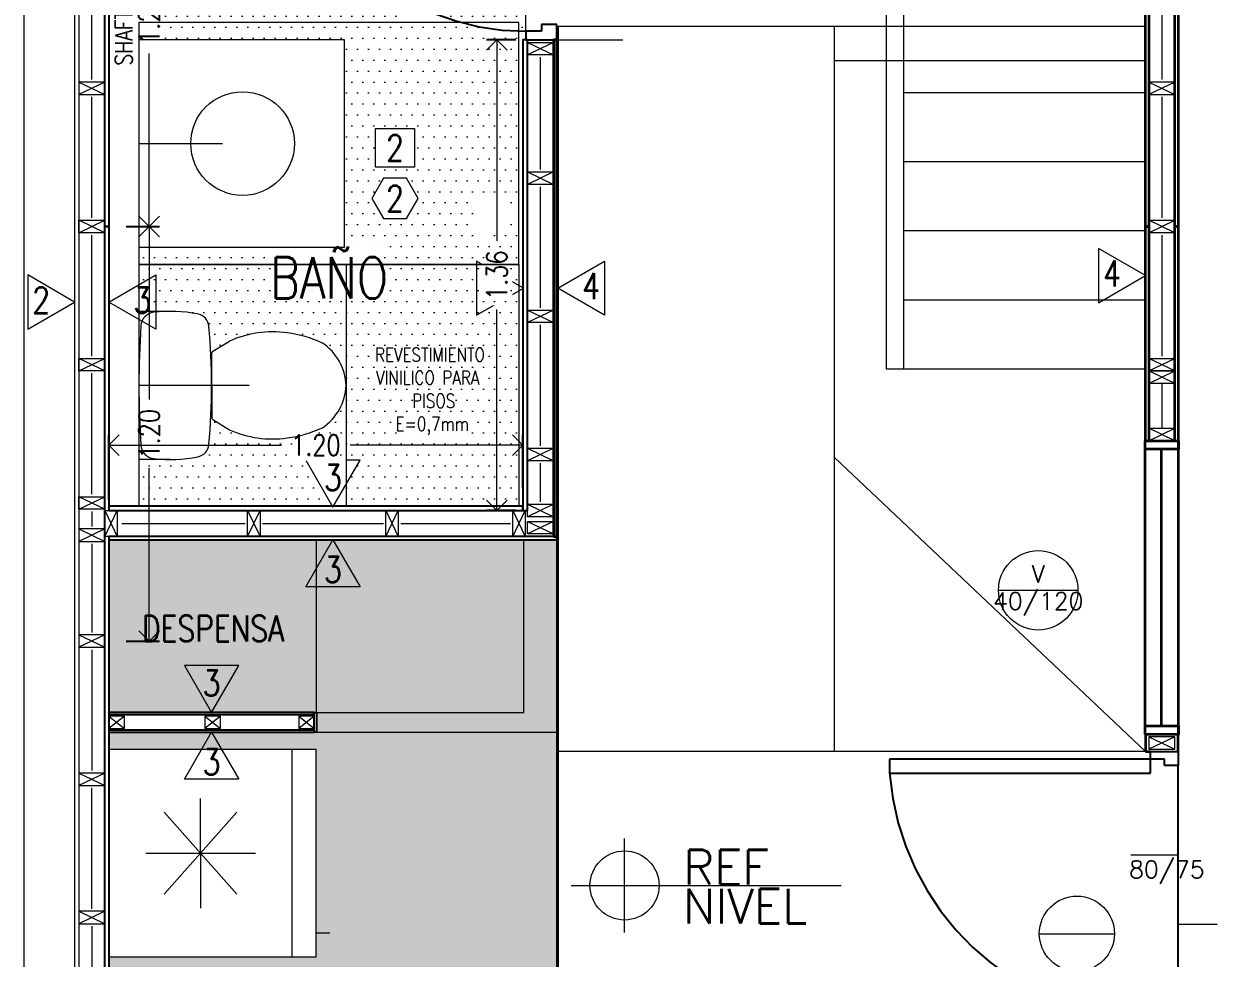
# Model space of a CAD drawing. Header units: inches. Extents: x 11 to 31.6, y 7.4 to 16.5.
# Drawn here: x 11.265 to 14.718, y 11.473 to 14.177 of the extents above; entities that cross this region are included whole.
import ezdxf
from ezdxf.enums import TextEntityAlignment as Align

# ---------------------------------------------------------------- set-up
doc = ezdxf.new("R2010")
doc.units = ezdxf.units.IN
doc.header["$MEASUREMENT"] = 0
doc.linetypes.add('CENTER', pattern=[2, 1.25, -0.25, 0.25, -0.25])
doc.layers.get('DEFPOINTS').update_dxf_attribs({"color": 210})
doc.layers.add('_AUX', color=210, linetype='Continuous', lineweight=18, plot=False)
for name, color, linetype, lineweight in [('A-ANNO-DIMS', 3, 'Continuous', 18), ('A-ANNO-SYMB', 3, 'Continuous', 18), ('A-ANNO-TEXT', 3, 'Continuous', 18), ('A-DETL-MBND', 3, 'Continuous', 18), ('A-DETL-MCUT', 4, 'Continuous', 25), ('A-DOOR-FULL', 4, 'Continuous', 25), ('A-DOOR-SYMB', 3, 'Continuous', 18), ('A-ELEV-IDEN', 3, 'Continuous', 18), ('A-ELEV-MBE1', 7, 'Continuous', 35), ('A-ELEV-MBE2', 4, 'Continuous', 25), ('A-FLOR-PATT', 8, 'Continuous', 18), ('A-FURN', 8, 'Continuous', 18), ('A-SECT-MCUT', 7, 'Continuous', 35), ('A-WALL-PATT', 8, 'Continuous', 18), ('A-WALL-STUD', 3, 'Continuous', 18)]:
    doc.layers.add(name, color=color, linetype=linetype, lineweight=lineweight)
doc.styles.add('E-ROMANS', font='romans.shx', dxfattribs={"width": 0.8})
doc.dimstyles.new('E-0050_ARW_12', dxfattribs={"dimscale": 0.001, "dimtxt": 60, "dimasz": 60, "dimexe": 30, "dimexo": 20, "dimgap": 30, "dimtad": 0, "dimzin": 0, "dimdsep": 46, "dimtxsty": 'E-ROMANS', "dimblk": 'OPEN90', "dimcen": 30, "dimclrd": 256, "dimclre": 256, "dimclrt": 256, "dimadec": 0, "dimazin": 0, "dimtfac": 1, "dimtmove": 1, "dimatfit": 3, "dimldrblk": 'OPEN90', "dimfxl": 1, "dimtfill": 1, "dimtolj": 1, "dimtzin": 0, "dimlwd": -1, "dimarcsym": 0})

# ---------------------------------------------------------------- blocks, each defined once
blk = doc.blocks.new('_Open90')
at = {"color": 0, "linetype": 'ByBlock', "lineweight": -2}
for p, q in [((0, 0), (-1, 0)), ((-0.5, 0.5), (0, 0)), ((0, 0), (-0.5, -0.5))]:
    blk.add_line(p, q, dxfattribs=at)
blk = doc.blocks.new('*D9')
at = {"layer": 'A-ANNO-DIMS', "lineweight": -2, "transparency": 16777216}
for p, q in [((11.5606, 13.5903), (11.6575, 13.5903)), ((11.5606, 12.3903), (11.6575, 12.3903))]:
    blk.add_line(p, q, dxfattribs=at)
at = {"layer": 'A-ANNO-DIMS', "transparency": 16777216}
for p, q in [((11.6275, 13.5303), (11.6275, 13.09)), ((11.6275, 12.4503), (11.6275, 12.8906))]:
    blk.add_line(p, q, dxfattribs=at)
at = {"layer": 'DEFPOINTS', "color": 0, "transparency": 16777216}
for p in [(11.5406, 13.5903), (11.6275, 13.5903), (11.5406, 12.3903)]:
    blk.add_point(p, dxfattribs=at)
at = {"layer": 'A-ANNO-DIMS', "transparency": 16777216, "xscale": 0.06, "yscale": 0.06, "zscale": 0.06}
for p, rotation in [((11.6275, 13.5903), 90), ((11.6275, 12.3903), 270)]:
    blk.add_blockref('_Open90', p, dxfattribs=dict(at, rotation=rotation))
at = {"layer": 'A-ANNO-DIMS', "transparency": 16777216, "insert": (11.6275, 12.9903), "char_height": 0.06, "attachment_point": 5, "rotation": 90, "style": 'E-ROMANS', "bg_fill": 3, "box_fill_scale": 1.25, "bg_fill_color": 256, "bg_fill_true_color": 13158600, "bg_fill_transparency": 0}
blk.add_mtext('\\A1;1.20', dxfattribs=at)
blk = doc.blocks.new('*D10')
at = {"layer": 'A-ANNO-DIMS', "lineweight": -2, "transparency": 16777216}
for p, q in [((11.5606, 14.7903), (11.6575, 14.7903)), ((11.5606, 13.5903), (11.6575, 13.5903))]:
    blk.add_line(p, q, dxfattribs=at)
at = {"layer": 'A-ANNO-DIMS', "transparency": 16777216}
for p, q in [((11.6275, 14.7303), (11.6275, 14.29)), ((11.6275, 13.6503), (11.6275, 14.0906))]:
    blk.add_line(p, q, dxfattribs=at)
at = {"layer": 'DEFPOINTS', "color": 0, "transparency": 16777216}
for p in [(11.5406, 14.7903), (11.6275, 14.7903), (11.5406, 13.5903)]:
    blk.add_point(p, dxfattribs=at)
at = {"layer": 'A-ANNO-DIMS', "transparency": 16777216, "xscale": 0.06, "yscale": 0.06, "zscale": 0.06}
for p, rotation in [((11.6275, 14.7903), 90), ((11.6275, 13.5903), 270)]:
    blk.add_blockref('_Open90', p, dxfattribs=dict(at, rotation=rotation))
at = {"layer": 'A-ANNO-DIMS', "transparency": 16777216, "insert": (11.6275, 14.1903), "char_height": 0.06, "attachment_point": 5, "rotation": 90, "style": 'E-ROMANS', "bg_fill": 3, "box_fill_scale": 1.25, "bg_fill_color": 256, "bg_fill_true_color": 13158600, "bg_fill_transparency": 0}
blk.add_mtext('\\A1;1.20', dxfattribs=at)
blk = doc.blocks.new('*D12')
at = {"layer": 'A-ANNO-DIMS', "lineweight": -2, "transparency": 16777216}
for p, q in [((12.6884, 14.1303), (12.6037, 14.1303)), ((12.6884, 12.7683), (12.6037, 12.7683))]:
    blk.add_line(p, q, dxfattribs=at)
at = {"layer": 'A-ANNO-DIMS', "transparency": 16777216}
for p, q in [((12.6337, 14.0703), (12.6337, 13.549)), ((12.6337, 12.8283), (12.6337, 13.3496))]:
    blk.add_line(p, q, dxfattribs=at)
at = {"layer": 'DEFPOINTS', "color": 0, "transparency": 16777216}
for p in [(12.7084, 14.1303), (12.6337, 12.7683), (12.7084, 12.7683)]:
    blk.add_point(p, dxfattribs=at)
at = {"layer": 'A-ANNO-DIMS', "transparency": 16777216, "xscale": 0.06, "yscale": 0.06, "zscale": 0.06}
for p, rotation in [((12.6337, 14.1303), 90), ((12.6337, 12.7683), 270)]:
    blk.add_blockref('_Open90', p, dxfattribs=dict(at, rotation=rotation))
at = {"layer": 'A-ANNO-DIMS', "transparency": 16777216, "insert": (12.6337, 13.4493), "char_height": 0.06, "attachment_point": 5, "rotation": 90, "style": 'E-ROMANS', "bg_fill": 3, "box_fill_scale": 1.25, "bg_fill_color": 256, "bg_fill_true_color": 13158600, "bg_fill_transparency": 0}
blk.add_mtext('\\A1;1.36', dxfattribs=at)
blk = doc.blocks.new('*D13')
at = {"layer": 'A-ANNO-DIMS', "lineweight": -2, "transparency": 16777216}
for p, q in [((11.5106, 12.8003), (11.5106, 12.9875)), ((12.7084, 12.8339), (12.7084, 12.9875))]:
    blk.add_line(p, q, dxfattribs=at)
at = {"layer": 'A-ANNO-DIMS', "transparency": 16777216}
for p, q in [((11.5706, 12.9575), (12.0098, 12.9575)), ((12.6484, 12.9575), (12.2092, 12.9575))]:
    blk.add_line(p, q, dxfattribs=at)
at = {"layer": 'DEFPOINTS', "color": 0, "transparency": 16777216}
for p in [(12.7084, 12.9575), (12.7084, 12.8139), (11.5106, 12.7803)]:
    blk.add_point(p, dxfattribs=at)
at = {"layer": 'A-ANNO-DIMS', "transparency": 16777216, "xscale": 0.06, "yscale": 0.06, "zscale": 0.06, "rotation": 180}
blk.add_blockref('_Open90', (11.5106, 12.9575), dxfattribs=at)
at = {"layer": 'A-ANNO-DIMS', "transparency": 16777216, "xscale": 0.06, "yscale": 0.06, "zscale": 0.06}
blk.add_blockref('_Open90', (12.7084, 12.9575), dxfattribs=at)
at = {"layer": 'A-ANNO-DIMS', "transparency": 16777216, "insert": (12.1095, 12.9575), "char_height": 0.06, "attachment_point": 5, "style": 'E-ROMANS', "bg_fill": 3, "box_fill_scale": 1.25, "bg_fill_color": 256, "bg_fill_true_color": 13158600, "bg_fill_transparency": 0}
blk.add_mtext('\\A1;1.20', dxfattribs=at)
blk = doc.blocks.new('UGUI')
for p, q in [((-243.4605, 127.8342), (-243.4605, 129.1342)), ((-242.7605, 129.1342), (-243.4605, 129.1342)), ((-242.7605, 127.8342), (-242.7605, 129.1342)), ((-242.7605, 127.8342), (-243.4605, 127.8342))]:
    blk.add_line(p, q)

msp = doc.modelspace()

# ---------------------------------------------------------------- hatches: boundary and pattern name
at = {"layer": 'A-FLOR-PATT'}
h = msp.add_hatch(dxfattribs=at)
h.set_pattern_fill('DOTS', color=256, scale=0.02, style=0)
h.set_pattern_definition([(0, (-446.0369, -14.47124), (0.015875, 0.03175), [0, -0.03175])])
h.paths.add_polyline_path([(12.8076, 12.6833), (11.5106, 12.6833), (11.5106, 12.1833), (12.1112, 12.1833), (12.1112, 12.1263), (11.5106, 12.1263), (11.5106, 9.6753), (12.0106, 9.6753), (12.0106, 8.8753), (12.8076, 8.8753)])
h.paths.add_polyline_path([(11.5606, 10.4253), (12.1606, 10.4253), (12.1606, 11.0253), (11.5606, 11.0253)], flags=16)
h.paths.add_polyline_path([(12.0101, 11.4263), (11.5106, 11.4263), (11.5106, 11.0753), (12.0101, 11.0753)], flags=16)
h.paths.add_polyline_path([(12.1106, 12.0763), (11.5106, 12.0763), (11.5106, 11.4763), (12.1106, 11.4763)], flags=16)
h.paths.add_polyline_path([(12.0106, 10.3753), (11.5106, 10.3753), (11.5106, 9.6753), (12.0106, 9.6753)], flags=16)

# ---------------------------------------------------------------- linework, layer by layer
at = {"layer": '_AUX'}
msp.add_line((12.8076, 14.1303), (12.9981, 14.1303), dxfattribs=at)
for points in [[(12.8076, 12.6833), (11.5106, 12.6833), (11.5106, 12.1833), (12.1112, 12.1833), (12.1112, 12.1263), (11.5106, 12.1263), (11.5106, 9.6753), (12.0106, 9.6753), (12.0106, 8.8753), (12.8076, 8.8753)], [(12.1106, 12.0763), (11.5106, 12.0763), (11.5106, 11.4763), (12.1106, 11.4763)]]:
    msp.add_lwpolyline(points, close=True, dxfattribs=at)
at = {"layer": 'A-ANNO-SYMB'}
for p, q in [((12.8106, 14.1703), (14.5106, 14.1703)), ((12.8106, 14.1703), (12.8106, 12.0703)), ((13.6106, 14.0703), (13.6106, 14.1703)), ((13.6106, 14.1703), (14.5106, 14.1703)), ((13.6106, 14.0703), (13.6106, 14.1703)), ((12.1112, 12.1833), (12.1112, 12.6833)), ((13.6106, 12.0703), (12.8106, 12.0703)), ((13.6106, 12.0703), (12.9106, 12.0703)), ((13.0031, 11.547), (13.0031, 11.8187)), ((12.8486, 11.6829), (13.6298, 11.6829))]:
    msp.add_line(p, q, dxfattribs=at)
for points in [[(12.1112, 12.1833), (12.7112, 12.1833), (12.7112, 12.6833), (12.1052, 12.6833)], [(14.7182, 11.5703), (14.6056, 11.5703), (14.6056, 11.7703), (14.4682, 11.7703)]]:
    msp.add_lwpolyline(points, dxfattribs=at)
msp.add_circle((13.0031, 11.6829), 0.1, dxfattribs=at)
at = {"layer": 'A-ANNO-TEXT'}
for points in [[(12.2825, 13.8743), (12.395, 13.8743), (12.395, 13.7618), (12.2825, 13.7618)], [(12.3724, 13.6131), (12.4061, 13.6714), (12.3724, 13.7297), (12.3051, 13.7297), (12.2714, 13.6714), (12.3051, 13.6131)], [(14.5106, 13.4482), (14.3748, 13.5266), (14.3748, 13.3698)], [(12.7106, 13.4118), (12.5748, 13.4902), (12.5748, 13.3334)], [(12.8096, 13.4118), (12.9455, 13.4902), (12.9455, 13.3334)], [(11.4116, 13.3716), (11.2758, 13.45), (11.2758, 13.2932)], [(11.5106, 13.3716), (11.6465, 13.45), (11.6465, 13.2932)], [(12.1591, 12.7783), (12.2376, 12.9142), (12.0807, 12.9142)], [(12.1591, 12.6833), (12.2376, 12.5474), (12.0807, 12.5474)], [(11.8079, 12.1833), (11.8863, 12.3192), (11.7295, 12.3192)], [(11.8079, 12.1263), (11.8863, 11.9904), (11.7295, 11.9904)]]:
    msp.add_lwpolyline(points, close=True, dxfattribs=at)
at = {"layer": 'A-DETL-MBND'}
for points in [[(11.4126, 12.3903), (11.4126, 15.9903), (11.4236, 15.9903), (11.4236, 12.3903)], [(11.4236, 12.4153), (11.4236, 8.4903), (11.4126, 8.4903), (11.4126, 12.3903)]]:
    msp.add_lwpolyline(points, dxfattribs=at)
at = {"layer": 'A-DETL-MCUT'}
for p, q in [((11.4986, 12.3903), (11.4986, 13.5903)), ((11.4986, 13.5903), (11.5106, 13.5903)), ((11.5106, 13.5903), (11.5106, 12.7683)), ((11.5106, 12.6933), (11.5106, 11.5403))]:
    msp.add_line(p, q, dxfattribs=at)
for points in [[(11.4986, 13.5903), (11.4986, 14.7903), (11.5106, 14.7903), (11.5106, 13.5903)], [(12.7226, 14.1303), (12.7084, 14.1303), (12.7084, 12.7683), (12.7226, 12.7683)], [(12.7084, 12.7683), (12.7084, 12.7803), (11.5106, 12.7803), (11.5106, 12.7683)], [(12.8076, 12.6833), (12.8076, 12.6933), (11.5106, 12.6933), (11.5106, 12.6833)], [(12.1052, 12.1263), (12.1052, 12.1833), (12.1112, 12.1833), (12.1112, 12.1263)]]:
    msp.add_lwpolyline(points, close=True, dxfattribs=at)
for points in [[(11.5106, 11.5403), (11.5106, 11.1903), (11.4986, 11.1903), (11.4986, 12.4153)], [(11.5106, 12.1773), (12.1052, 12.1773), (12.1052, 12.1833), (11.5106, 12.1833)], [(11.5106, 12.1263), (12.1052, 12.1263), (12.1052, 12.1323), (11.5106, 12.1323)]]:
    msp.add_lwpolyline(points, dxfattribs=at)
at = {"layer": 'A-DOOR-FULL', "linetype": 'CENTER'}
for points in [[(14.5256, 12.0481), (14.5256, 12.0703), (14.6056, 12.0703), (14.6056, 12.0303), (14.5656, 12.0303), (14.5656, 12.0481), (14.5256, 12.0481)], [(13.7701, 12.0081), (14.5256, 12.0081), (14.5256, 12.0481), (13.7701, 12.0481), (13.7701, 12.0081)]]:
    msp.add_lwpolyline(points, dxfattribs=at)
for centre, radius, start, end in [((12.7187, 14.858), 0.7027, 183.8907, 269.9136), ((14.5431, 12.0676), 0.7753, 184.4047, 268.7104)]:
    msp.add_arc(centre, radius, start, end, dxfattribs=at)
at = {"layer": 'A-DOOR-SYMB'}
for points in [[(14.0855, 12.5372), (14.3155, 12.5372)], [(14.2037, 11.5433), (14.4212, 11.5433)]]:
    msp.add_lwpolyline(points, dxfattribs=at)
for centre, radius in [((14.2005, 12.5372), 0.115), ((14.3124, 11.5433), 0.1088)]:
    msp.add_circle(centre, radius, dxfattribs=at)
at = {"layer": 'A-ELEV-IDEN'}
for p, q in [((13.7606, 14.3612), (13.7606, 13.1783)), ((13.8106, 14.3605), (13.8106, 13.1783)), ((13.8106, 13.3783), (14.5106, 13.3783)), ((13.7606, 13.1783), (14.5106, 13.1783))]:
    msp.add_line(p, q, dxfattribs=at)
for points in [[(11.4126, 16.0013), (11.2646, 16.0013), (11.2646, 8.4793), (11.4126, 8.4793)], [(13.8106, 13.9783), (14.5106, 13.9783)], [(13.8106, 13.7783), (14.5106, 13.7783)], [(13.8106, 13.5783), (14.5106, 13.5783)], [(12.8076, 12.6833), (12.8076, 8.8753)]]:
    msp.add_lwpolyline(points, dxfattribs=at)
at = {"layer": 'A-ELEV-MBE1'}
for p, q in [((14.5101, 12.1203), (14.5101, 12.9703)), ((14.6061, 12.1203), (14.6061, 12.9703)), ((11.4131, 11.5403), (11.4131, 11.5403))]:
    msp.add_line(p, q, dxfattribs=at)
at = {"layer": 'A-ELEV-MBE1', "linetype": 'Continuous'}
msp.add_line((14.5576, 12.1453), (14.5576, 12.9448), dxfattribs=at)
at = {"layer": 'A-ELEV-MBE1'}
for points in [[(14.5101, 12.9453), (14.5101, 12.9703), (14.6061, 12.9703), (14.6061, 12.9453)], [(14.5101, 12.1203), (14.5101, 12.1453), (14.6061, 12.1453), (14.6061, 12.1203)]]:
    msp.add_lwpolyline(points, close=True, dxfattribs=at)
at = {"layer": 'A-ELEV-MBE2'}
msp.add_line((14.6056, 11.3103), (14.6056, 12.0303), dxfattribs=at)
at = {"layer": 'A-FLOR-PATT'}
msp.add_line((12.7176, 14.1553), (12.7176, 14.8553), dxfattribs=at)
at = {"layer": 'A-FURN'}
for p, q in [((13.6106, 14.0703), (14.5106, 14.0703)), ((13.6106, 12.0703), (13.6106, 14.0703)), ((14.5106, 14.0703), (14.5106, 12.0703)), ((11.8112, 13.2292), (11.8595, 13.2584)), ((11.8085, 13.1303), (11.8085, 13.2248)), ((11.8085, 13.1303), (11.8085, 13.0358)), ((14.5106, 12.0703), (13.6106, 12.9213)), ((11.5556, 12.1728), (11.5106, 12.1368)), ((11.5106, 12.1728), (11.5556, 12.1368)), ((11.8334, 12.1728), (11.7884, 12.1368)), ((11.7884, 12.1728), (11.8334, 12.1368)), ((12.1052, 12.1728), (12.0602, 12.1368)), ((12.0602, 12.1728), (12.1052, 12.1368)), ((11.5106, 12.0763), (11.5106, 11.4763)), ((12.1106, 12.0763), (11.5106, 12.0763)), ((12.0412, 11.4763), (12.0412, 12.0763)), ((12.1106, 11.4763), (12.1106, 12.0763)), ((14.5106, 12.0703), (13.6106, 12.0703)), ((11.7759, 11.7763), (11.7759, 11.935)), ((11.8811, 11.6574), (11.6708, 11.8952)), ((11.8811, 11.8952), (11.6708, 11.6574)), ((11.6172, 11.7763), (11.9346, 11.7763)), ((11.7759, 11.7763), (11.7759, 11.6175)), ((12.1106, 11.5457), (12.1506, 11.5457)), ((11.5106, 11.4763), (12.1106, 11.4763))]:
    msp.add_line(p, q, dxfattribs=at)
for points in [[(11.5556, 12.1728), (11.5106, 12.1728), (11.5106, 12.1368), (11.5556, 12.1368)], [(11.8334, 12.1728), (11.7884, 12.1728), (11.7884, 12.1368), (11.8334, 12.1368)], [(12.1052, 12.1728), (12.0602, 12.1728), (12.0602, 12.1368), (12.1052, 12.1368)]]:
    msp.add_lwpolyline(points, close=True, dxfattribs=at)
msp.add_circle((11.8976, 13.8303), 0.15, dxfattribs=at)
for centre, radius, start, end in [((11.7604, 13.2977), 0.04, 4.9403, 79.2548), ((11.9836, 12.9853), 0.3, 81.7931, 114.4382), ((11.9801, 12.9272), 0.3581, 65.4756, 82.5568), ((11.8135, 13.2248), 0.005, 118.0226, 180), ((12.0412, 13.123), 0.1566, 2.6552, 56.0211), ((11.8135, 13.0358), 0.005, 180, 241.9774)]:
    msp.add_arc(centre, radius, start, end, dxfattribs=at)
at = {"layer": 'A-SECT-MCUT'}
for p, q in [((14.5107, 12.1203), (14.5107, 12.0703)), ((14.6056, 12.0703), (14.6056, 12.1203)), ((14.5107, 12.0703), (14.5256, 12.0703))]:
    msp.add_line(p, q, dxfattribs=at)
for points in [[(14.5206, 14.7903), (14.5206, 13.5903), (14.5106, 13.5903), (14.5106, 14.7903)], [(14.6056, 14.7903), (14.6056, 13.5903), (14.5956, 13.5903), (14.5956, 14.7903)], [(12.7976, 12.6933), (12.8076, 12.6933), (12.8076, 14.1303), (12.7976, 14.1303)]]:
    msp.add_lwpolyline(points, close=True, dxfattribs=at)
for points in [[(14.5106, 12.9703), (14.5106, 13.5903), (14.5206, 13.5903), (14.5206, 12.9703)], [(14.5956, 12.9703), (14.5956, 13.5903), (14.6056, 13.5903), (14.6056, 12.9703)]]:
    msp.add_lwpolyline(points, dxfattribs=at)
at = {"layer": 'A-WALL-PATT', "ltscale": 0.1}
for p, q in [((11.4611, 14.0153), (11.4611, 14.3653)), ((14.5581, 14.3653), (14.5581, 14.0153)), ((12.7601, 13.7553), (12.7601, 14.0803)), ((11.4611, 13.6153), (11.4611, 13.9653)), ((14.5581, 13.9653), (14.5581, 13.6153)), ((12.7601, 13.3553), (12.7601, 13.7053)), ((11.4611, 13.2153), (11.4611, 13.5653)), ((14.5581, 13.5653), (14.5581, 13.2153)), ((12.7601, 12.9553), (12.7601, 13.3053)), ((11.4611, 12.8152), (11.4611, 13.1653)), ((14.5581, 13.1363), (14.5581, 13.0063)), ((12.7601, 12.7933), (12.7601, 12.9053)), ((11.4611, 12.7652), (11.4611, 12.7218)), ((11.5486, 12.7308), (11.9053, 12.7308)), ((11.9553, 12.7308), (12.3053, 12.7308)), ((12.3553, 12.7308), (12.6726, 12.7308)), ((11.4611, 12.6718), (11.4611, 12.4153)), ((11.4611, 12.3653), (11.4611, 12.0153)), ((11.4611, 11.6153), (11.4611, 11.9653)), ((11.4611, 11.5653), (11.4611, 11.2153))]:
    msp.add_line(p, q, dxfattribs=at)
at = {"layer": 'A-WALL-STUD'}
for p, q in [((11.4986, 14.0083), (11.4236, 13.9723)), ((11.4236, 14.0083), (11.4986, 13.9723)), ((14.5956, 14.0083), (14.5206, 13.9723)), ((14.5206, 14.0083), (14.5956, 13.9723)), ((11.4986, 13.5723), (11.4236, 13.6083)), ((11.4236, 13.5723), (11.4986, 13.6083)), ((14.5956, 13.5723), (14.5206, 13.6083)), ((14.5206, 13.5723), (14.5956, 13.6083)), ((11.4986, 13.1723), (11.4236, 13.2083)), ((11.4236, 13.1723), (11.4986, 13.2083)), ((14.5956, 13.1723), (14.5206, 13.2083)), ((14.5206, 13.1723), (14.5956, 13.2083)), ((14.5956, 13.1363), (14.5206, 13.1723)), ((14.5206, 13.1363), (14.5956, 13.1723)), ((14.5956, 12.9703), (14.5206, 13.0063)), ((14.5206, 12.9703), (14.5956, 13.0063)), ((11.4986, 12.7148), (11.4236, 12.6788)), ((11.4236, 12.7148), (11.4986, 12.6788)), ((12.7226, 12.7363), (12.7976, 12.7003)), ((12.7976, 12.7363), (12.7226, 12.7003)), ((11.4986, 12.4083), (11.4236, 12.3723)), ((11.4236, 12.4083), (11.4986, 12.3723)), ((14.5956, 12.1133), (14.5206, 12.0773)), ((14.5206, 12.1133), (14.5956, 12.0773)), ((11.4986, 12.0083), (11.4236, 11.9723)), ((11.4236, 12.0083), (11.4986, 11.9723)), ((11.4986, 11.6083), (11.4236, 11.5723)), ((11.4236, 11.6083), (11.4986, 11.5723))]:
    msp.add_line(p, q, dxfattribs=at)
for points in [[(11.4986, 14.0083), (11.4236, 14.0083), (11.4236, 13.9723), (11.4986, 13.9723)], [(14.5956, 14.0083), (14.5206, 14.0083), (14.5206, 13.9723), (14.5956, 13.9723)], [(11.4986, 13.5723), (11.4236, 13.5723), (11.4236, 13.6083), (11.4986, 13.6083)], [(14.5956, 13.5723), (14.5206, 13.5723), (14.5206, 13.6083), (14.5956, 13.6083)], [(11.4986, 13.1723), (11.4236, 13.1723), (11.4236, 13.2083), (11.4986, 13.2083)], [(14.5956, 13.1723), (14.5206, 13.1723), (14.5206, 13.2083), (14.5956, 13.2083)], [(14.5956, 13.1363), (14.5206, 13.1363), (14.5206, 13.1723), (14.5956, 13.1723)], [(14.5956, 12.9703), (14.5206, 12.9703), (14.5206, 13.0063), (14.5956, 13.0063)], [(11.4986, 12.7148), (11.4236, 12.7148), (11.4236, 12.6788), (11.4986, 12.6788)], [(12.7226, 12.7363), (12.7976, 12.7363), (12.7976, 12.7003), (12.7226, 12.7003)], [(11.4986, 12.4083), (11.4236, 12.4083), (11.4236, 12.3723), (11.4986, 12.3723)], [(14.5956, 12.1133), (14.5206, 12.1133), (14.5206, 12.0773), (14.5956, 12.0773)], [(11.4986, 12.0083), (11.4236, 12.0083), (11.4236, 11.9723), (11.4986, 11.9723)], [(11.4986, 11.6083), (11.4236, 11.6083), (11.4236, 11.5723), (11.4986, 11.5723)]]:
    msp.add_lwpolyline(points, close=True, dxfattribs=at)

# ---------------------------------------------------------------- block references
at = {"layer": 'A-ANNO-SYMB', "xscale": -1, "rotation": 270}
msp.add_blockref('UGUI', (-116.3236, 254.8867), dxfattribs=at)

# ---------------------------------------------------------------- texts
at = {"layer": 'A-ANNO-TEXT', "char_height": 0.075, "attachment_point": 5, "style": 'E-ROMANS'}
for s, insert, rotation in [('\\pi-0.45,l0.45,t0.45;2', (12.3387, 13.818), 0.0005), ('\\pi-0.45,l0.45,t0.45;2', (12.3387, 13.6714), 0.0005), ('\\pi-0.45,l0.45,t0.45;4', (14.4137, 13.4539), 0.0005), ('\\pi-0.45,l0.45,t0.45;3', (12.6137, 13.4174), 0.0005), ('\\pi-0.45,l0.45,t0.45;4', (12.9065, 13.4174), 359.9995), ('\\pi-0.45,l0.45,t0.45;2', (11.3147, 13.3772), 0.0005), ('\\pi-0.45,l0.45,t0.45;3', (11.6075, 13.3772), 359.9995), ('\\pi-0.45,l0.45,t0.45;3', (12.1591, 12.864), 0.0005), ('\\pi-0.45,l0.45,t0.45;3', (12.1591, 12.5975), 359.9995), ('\\pi-0.45,l0.45,t0.45;DESPENSA', (11.8119, 12.4268), 359.9995), ('\\pi-0.45,l0.45,t0.45;3', (11.8079, 12.269), 0.0005), ('\\pi-0.45,l0.45,t0.45;3', (11.8079, 12.0405), 359.9995)]:
    msp.add_mtext(s, dxfattribs=dict(at, insert=insert, rotation=rotation))
at = {"layer": 'A-ANNO-TEXT', "style": 'E-ROMANS'}
for s, insert, char_height, attachment_point in [('\\pi-0.36,l0.36,t0.36;BAÑO', (12.1478, 13.4414), 0.12, 5), ('\\pi-0.17143;REVESTIMIENTO\\P\\pi-0.16838;VINILICO PARA \\P\\pi-0.064;PISOS\\P\\pi-0.112;E=0,7mm', (12.4523, 12.987), 0.04, 7)]:
    msp.add_mtext(s, dxfattribs=dict(at, insert=insert, char_height=char_height, attachment_point=attachment_point))
msp.add_attdef('V', text='V', height=0.05, dxfattribs=at).set_placement((14.2005, 12.5446), align=Align.BOTTOM_CENTER)
for tag, text, p in [('40/120', 'xx/xxx', (14.2005, 12.5312)), ('80/75', 'x/x', (14.5727, 11.7544))]:
    msp.add_attdef(tag, text=text, height=0.05, dxfattribs=at).set_placement(p, align=Align.TOP_CENTER)
msp.add_attdef('REF', text='', height=0.1, dxfattribs=at).set_placement((13.1728, 11.6558), align=Align.BOTTOM_LEFT)
msp.add_attdef('NIVEL', text='%%P0,00', height=0.1, dxfattribs=at).set_placement((13.172, 11.6729), align=Align.TOP_LEFT)

# ---------------------------------------------------------------- next in the draw order: dimensions: what is measured, and where the dimension line sits
at = {"layer": 'A-ANNO-DIMS'}
for base, p1, p2, picture, middle in [((12.6337, 12.7683), (12.7084, 14.1303), (12.7084, 12.7683), '*D12', (12.6337, 13.4493)), ((11.6275, 13.5903), (11.5406, 12.3903), (11.5406, 13.5903), '*D9', (11.6275, 12.9903))]:
    dim = msp.add_linear_dim(base=base, p1=p1, p2=p2, angle=90, dimstyle='E-0050_ARW_12', dxfattribs=at)
    dim.commit()
    dim.dimension.update_dxf_attribs({"geometry": picture, "text_midpoint": middle})

# ---------------------------------------------------------------- next in the draw order: linework, layer by layer
at = {"layer": 'A-ANNO-SYMB'}
for p, q in [((12.6976, 13.4803), (11.5976, 13.4803)), ((11.6879, 13.3445), (11.5976, 13.3445))]:
    msp.add_line(p, q, dxfattribs=at)
at = {"layer": 'A-DOOR-FULL', "linetype": 'CENTER'}
msp.add_lwpolyline([(12.7176, 14.1553), (12.7176, 14.1303), (12.8076, 14.1303), (12.8076, 14.1753), (12.7626, 14.1753), (12.7626, 14.1553), (12.7176, 14.1553)], dxfattribs=at)
at = {"layer": 'A-FURN'}
msp.add_line((11.9166, 13.1303), (11.5976, 13.1303), dxfattribs=at)
for centre, radius, start, end in [((11.6452, 13.3002), 0.042, 96.3359, 176.2554), ((11.6879, 12.9156), 0.429, 79.2548, 96.3359)]:
    msp.add_arc(centre, radius, start, end, dxfattribs=at)
at = {"layer": 'A-WALL-STUD'}
for p, q in [((12.7226, 14.1233), (12.7976, 14.0873)), ((12.7976, 14.1233), (12.7226, 14.0873)), ((12.7226, 13.7483), (12.7976, 13.7123)), ((12.7976, 13.7483), (12.7226, 13.7123)), ((12.7226, 13.3483), (12.7976, 13.3123)), ((12.7976, 13.3483), (12.7226, 13.3123))]:
    msp.add_line(p, q, dxfattribs=at)
for points in [[(12.7226, 14.1233), (12.7976, 14.1233), (12.7976, 14.0873), (12.7226, 14.0873)], [(12.7226, 13.7483), (12.7976, 13.7483), (12.7976, 13.7123), (12.7226, 13.7123)], [(12.7226, 13.3483), (12.7976, 13.3483), (12.7976, 13.3123), (12.7226, 13.3123)]]:
    msp.add_lwpolyline(points, close=True, dxfattribs=at)

# ---------------------------------------------------------------- next in the draw order: dimensions: what is measured, and where the dimension line sits
at = {"layer": 'A-ANNO-DIMS'}
dim = msp.add_linear_dim(base=(11.6275, 14.7903), p1=(11.5406, 13.5903), p2=(11.5406, 14.7903), angle=90, dimstyle='E-0050_ARW_12', dxfattribs=at)
dim.commit()
dim.dimension.update_dxf_attribs({"geometry": '*D10', "text_midpoint": (11.6275, 14.1903)})
dim = msp.add_linear_dim(base=(12.7084, 12.9575), p1=(11.5106, 12.7803), p2=(12.7084, 12.8139), dimstyle='E-0050_ARW_12', dxfattribs=at)
dim.commit()
dim.dimension.update_dxf_attribs({"geometry": '*D13', "text_midpoint": (12.1095, 12.9575)})

# ---------------------------------------------------------------- next in the draw order: hatches: boundary and pattern name
at = {"layer": 'A-FLOR-PATT'}
h = msp.add_hatch(dxfattribs=at)
h.set_pattern_fill('DOTS', color=256, scale=0.02, style=0)
h.set_pattern_definition([(0, (-452.335943, -14.47124), (0.015875, 0.03175), [0, -0.03175])])
h.paths.add_polyline_path([(12.1976, 13.4803), (11.5976, 13.4803), (11.5976, 13.3445), (11.6879, 13.3445, -0.046919), (11.7679, 13.337, -0.336122), (11.8003, 13.3012, -0.00971), (11.8086, 13.2246, -0.275292), (11.811, 13.2291), (11.8595, 13.2584, -0.143412), (12.0265, 13.2822, -0.074669), (12.1287, 13.2529, -0.237155), (12.1976, 13.1303)])
h.paths.add_polyline_path([(12.0476, 14.5303), (12.0475, 14.5149), (12.0471, 14.4914), (12.0471, 14.4916, 0.003903), (12.0471, 14.4912), (12.0471, 14.4914), (12.0463, 14.4688), (12.0463, 14.469, 0.003659), (12.0463, 14.4687), (12.0463, 14.4688), (12.0453, 14.4483), (12.0453, 14.4485, 0.004179), (12.0453, 14.4481), (12.0453, 14.4483), (12.044, 14.4276), (12.0419, 14.4077), (12.0392, 14.3892), (12.0361, 14.3722), (12.0329, 14.3596), (12.0285, 14.3474), (12.0237, 14.3373), (12.0175, 14.3268), (12.0104, 14.3169), (12.0022, 14.3076), (11.9914, 14.2976), (11.9809, 14.2897), (11.9699, 14.2832), (11.9567, 14.277), (11.943, 14.2724), (11.9189, 14.2665), (11.8949, 14.2618), (11.8609, 14.2574), (11.8412, 14.2559), (11.8167, 14.2553), (11.7798, 14.2564), (11.7487, 14.2582), (11.7103, 14.2613), (11.6854, 14.2638), (11.6493, 14.2682), (11.5976, 14.2758), (11.5976, 14.1803), (12.0476, 14.1803)], flags=17)
h.paths.add_polyline_path([(12.0476, 14.6496), (12.0476, 14.1803), (12.3727, 14.1803), (12.3727, 14.2464, -0.190981)], flags=16)
h.paths.add_polyline_path([(11.8595, 13.0022), (11.811, 13.0315, -0.262571), (11.8085, 13.0358), (11.8085, 13.1303), (11.8076, 13.1303, -0.021559), (11.8003, 12.9594, -0.336122), (11.7679, 12.9236, -0.046919), (11.6879, 12.916), (11.5976, 12.916), (11.5976, 12.7803), (12.1585, 12.7803), (12.0812, 12.9142), (12.1976, 12.9142), (12.1976, 13.1303, -0.237155), (12.1287, 13.0077, -0.074669), (12.0265, 12.9784, -0.143412)])
h.paths.add_polyline_path([(12.0476, 14.6496), (12.0476, 14.5439, -0.016148), (12.0475, 14.5455), (12.0475, 14.5457), (12.0476, 14.5303), (12.0476, 14.5647, -0.043216), (12.0471, 14.569), (12.0471, 14.5692), (12.0475, 14.5457), (12.0475, 14.5458, 0.019445), (12.0476, 14.5439), (12.0476, 14.1803), (12.3727, 14.1803), (12.3727, 14.2464, -0.190981)], flags=17)
h.paths.add_polyline_path([(12.0476, 14.4856, -0.056524), (12.0471, 14.4912), (12.0471, 14.4914), (12.0463, 14.4688), (12.0463, 14.469, 0.003659), (12.0463, 14.4687), (12.0463, 14.4688), (12.0453, 14.4483), (12.0453, 14.4485, 0.004179), (12.0453, 14.4481), (12.0453, 14.4483), (12.044, 14.4276), (12.0419, 14.4077), (12.0392, 14.3892), (12.0361, 14.3722), (12.0329, 14.3596), (12.0285, 14.3474), (12.0237, 14.3373), (12.0175, 14.3268), (12.0104, 14.3169), (12.0022, 14.3076), (11.9914, 14.2976), (11.9809, 14.2897), (11.9699, 14.2832), (11.9567, 14.277), (11.943, 14.2724), (11.9189, 14.2665), (11.8949, 14.2618), (11.8609, 14.2574), (11.8412, 14.2559), (11.8167, 14.2553), (11.7798, 14.2564), (11.7487, 14.2582), (11.7103, 14.2613), (11.6854, 14.2638), (11.6493, 14.2682), (11.5976, 14.2758), (11.5976, 14.1803), (12.0476, 14.1803)], flags=16)
h.paths.add_polyline_path([(12.0176, 14.8553), (12.3727, 14.8553), (12.3727, 14.8803), (11.5976, 14.8803), (11.5976, 14.7848), (11.6493, 14.7924), (11.6854, 14.7968), (11.7103, 14.7993), (11.7487, 14.8024), (11.7798, 14.8042), (11.8167, 14.8053), (11.8412, 14.8046), (11.8609, 14.8032), (11.8949, 14.7988), (11.9189, 14.7941), (11.943, 14.7882), (11.9567, 14.7836), (11.9699, 14.7774), (11.9809, 14.7708), (11.9914, 14.763), (12.0022, 14.753), (12.0104, 14.7437), (12.0175, 14.7338), (12.0237, 14.7233), (12.0285, 14.7131), (12.0329, 14.701), (12.0361, 14.6884), (12.0392, 14.6714), (12.0419, 14.6529), (12.044, 14.633), (12.0453, 14.6123), (12.0453, 14.6125, 0.004179), (12.0453, 14.6121), (12.0453, 14.6123), (12.0463, 14.5917), (12.0463, 14.5919, 0.003659), (12.0463, 14.5916), (12.0463, 14.5917), (12.0471, 14.5692), (12.0475, 14.5457), (12.0475, 14.5458, 0.003296), (12.0475, 14.5455), (12.0475, 14.5457), (12.0476, 14.5303), (12.0475, 14.5149), (12.0471, 14.4914), (12.0471, 14.4916, 0.003903), (12.0471, 14.4912), (12.0471, 14.4914), (12.0463, 14.4688), (12.0463, 14.469, 0.003659), (12.0463, 14.4687), (12.0463, 14.4688), (12.0453, 14.4483), (12.0453, 14.4485, 0.004179), (12.0453, 14.4481), (12.0453, 14.4483), (12.044, 14.4276), (12.0419, 14.4077), (12.0392, 14.3892), (12.0361, 14.3722), (12.0329, 14.3596), (12.0285, 14.3474), (12.0237, 14.3373), (12.0175, 14.3268), (12.0104, 14.3169), (12.0022, 14.3076), (11.9914, 14.2976), (11.9809, 14.2897), (11.9699, 14.2832), (11.9567, 14.277), (11.943, 14.2724), (11.9189, 14.2665), (11.8949, 14.2618), (11.8609, 14.2574), (11.8412, 14.2559), (11.8167, 14.2553), (11.7798, 14.2564), (11.7487, 14.2582), (11.7103, 14.2613), (11.6854, 14.2638), (11.6493, 14.2682), (11.5976, 14.2758), (11.5976, 14.1803), (12.3727, 14.1803), (12.3727, 14.2464, -0.252159), (12.0176, 14.8103)])
h.paths.add_polyline_path([(12.6976, 14.8803), (12.3727, 14.8803), (12.3727, 14.8553), (12.6976, 14.8553)], flags=17)
h.paths.add_polyline_path([(12.7106, 14.9803), (12.6976, 14.9803), (12.3727, 14.9803), (12.3727, 14.8803), (12.6976, 14.8803), (12.6976, 14.8553), (12.7176, 14.8553), (12.7176, 14.8803), (12.7106, 14.8803)])
h.paths.add_polyline_path([(12.3727, 14.9803), (11.5976, 14.9803), (11.5976, 14.8803), (12.3727, 14.8803)])
h.paths.add_polyline_path([(12.6976, 14.8103), (12.3727, 14.8103), (12.3727, 14.5374, -0.612993), (12.5454, 14.4494, -0.612993), (12.3727, 14.3615), (12.3727, 14.2464, 0.061903), (12.5329, 14.1803), (12.6976, 14.1803)])
h.paths.add_polyline_path([(12.3727, 14.8103), (12.0476, 14.8103), (12.0476, 14.6496, 0.190981), (12.3727, 14.2464), (12.3727, 14.3615, -0.239931), (12.3279, 14.4494, -0.239931), (12.3727, 14.5374)], flags=17)
h.paths.add_polyline_path([(12.7176, 14.8103), (12.6976, 14.8103), (12.6976, 14.1803), (12.6976, 14.1803), (12.6976, 14.1556, 0.007118), (12.7176, 14.1553)])
h.paths.add_polyline_path([(12.3727, 14.1803), (11.5976, 14.1803), (11.5976, 14.1303), (12.1926, 14.1303), (12.1926, 13.5303), (11.5976, 13.5303), (11.5976, 13.4803), (12.3727, 13.4803), (12.3727, 13.6131), (12.3056, 13.6131), (12.2719, 13.6714), (12.3056, 13.7297), (12.3727, 13.7297), (12.3727, 13.7618), (12.283, 13.7618), (12.283, 13.8743), (12.3727, 13.8743)])
h.paths.add_polyline_path([(12.6976, 14.1556, -0.059463), (12.5329, 14.1803), (12.3727, 14.1803), (12.3727, 13.8743), (12.3955, 13.8743), (12.3955, 13.7618), (12.3727, 13.7618), (12.3727, 13.7301), (12.4066, 13.6714), (12.3727, 13.6128), (12.3727, 13.4803), (12.6976, 13.4803), (12.6976, 13.6131), (12.5753, 13.5425), (12.5753, 13.6994), (12.6976, 13.6287)])
h.paths.add_polyline_path([(12.3727, 13.4803), (12.1976, 13.4803), (12.1976, 12.9142), (12.2381, 12.9142), (12.1976, 12.8441), (12.1976, 12.7803), (12.3727, 12.7803)])
h.paths.add_polyline_path([(11.8085, 13.0358), (11.8085, 13.1303), (11.8085, 13.2248, -0.262571), (11.811, 13.2291), (11.811, 13.2291, 0.262606), (11.8085, 13.2248), (11.8085, 13.1303), (11.8085, 13.0358, 0.262571), (11.811, 13.0315), (11.811, 13.0315, -0.262606)])
h.paths.add_polyline_path([(12.6976, 13.4803), (12.3727, 13.4803), (12.3727, 12.7803), (12.6976, 12.7803)])
h.paths.add_polyline_path([(11.7501, 14.0845), (11.7501, 14.2906), (11.6092, 14.2906), (11.6092, 14.0845)], flags=25)
h.paths.add_polyline_path([(12.0559, 14.8314), (12.262, 14.8314), (12.262, 14.9722), (12.0559, 14.9722)], flags=9)
h.paths.add_polyline_path([(11.8822, 13.2972), (12.4082, 13.2972), (12.4082, 13.5572), (11.8822, 13.5572)], flags=25)
h.paths.add_polyline_path([(12.6494, 13.3433), (12.6494, 13.5494), (12.5086, 13.5494), (12.5086, 13.3433)], flags=9)
h.paths.add_polyline_path([(11.7501, 12.8845), (11.7501, 13.0906), (11.6092, 13.0906), (11.6092, 12.8845)], flags=24)
h.paths.add_polyline_path([(12.0038, 12.9417), (12.2098, 12.9417), (12.2098, 13.0826), (12.0038, 13.0826)], flags=24)
h.paths.add_polyline_path([(11.7501, 12.8845), (11.7501, 13.0906), (11.6092, 13.0906), (11.6092, 12.8845)], flags=24)
h.paths.add_polyline_path([(12.0038, 12.9417), (12.2098, 12.9417), (12.2098, 13.0826), (12.0038, 13.0826)], flags=25)
h.paths.add_polyline_path([(11.7501, 14.0845), (11.7501, 14.2906), (11.6092, 14.2906), (11.6092, 14.0845)], flags=25)
h.paths.add_polyline_path([(11.8822, 13.2972), (12.4082, 13.2972), (12.4082, 13.5572), (11.8822, 13.5572)], flags=24)

# ---------------------------------------------------------------- next in the draw order: linework, layer by layer
at = {"layer": 'A-ANNO-SYMB'}
for p, q in [((11.5976, 13.4803), (11.5976, 12.7803)), ((12.1976, 13.4803), (12.1976, 12.7803)), ((12.6976, 13.4803), (12.6976, 12.7803)), ((11.6879, 12.916), (11.5976, 12.916)), ((12.6976, 12.7803), (11.5976, 12.7803))]:
    msp.add_line(p, q, dxfattribs=at)
msp.add_lwpolyline([(11.5976, 13.5303), (11.5976, 13.4803), (12.6976, 13.4803), (12.6976, 14.1803), (11.5976, 14.1803), (11.5976, 14.1303)], dxfattribs=at)
at = {"layer": 'A-FURN'}
msp.add_line((11.8112, 13.0314), (11.8595, 13.0022), dxfattribs=at)
for points in [[(11.5976, 14.1303), (11.5976, 13.5303), (12.1926, 13.5303), (12.1926, 14.1303), (11.5976, 14.1303)], [(11.5976, 13.8303), (11.8396, 13.8303)]]:
    msp.add_lwpolyline(points, dxfattribs=at)
for centre, radius, start, end in [((14.241, 13.1303), 2.6433, 176.2554, 183.7446), ((9.8234, 13.1303), 1.9843, 355.0597, 4.9403), ((12.0412, 13.1376), 0.1566, 303.9789, 357.3448), ((11.9836, 13.2753), 0.3, 245.5618, 278.2069), ((11.9801, 13.3334), 0.3581, 277.4432, 294.5244), ((11.6452, 12.9604), 0.042, 183.7446, 263.6641), ((11.7604, 12.9629), 0.04, 280.7452, 355.0597), ((11.6879, 13.345), 0.429, 263.6641, 280.7452)]:
    msp.add_arc(centre, radius, start, end, dxfattribs=at)
at = {"layer": 'A-WALL-STUD'}
for p, q in [((12.7226, 12.9483), (12.7976, 12.9123)), ((12.7976, 12.9483), (12.7226, 12.9123)), ((11.4986, 12.7722), (11.4236, 12.8082)), ((11.4236, 12.7722), (11.4986, 12.8082)), ((12.7226, 12.7863), (12.7976, 12.7503)), ((12.7976, 12.7863), (12.7226, 12.7503)), ((11.4986, 12.6933), (11.5346, 12.7683)), ((11.4986, 12.7683), (11.5346, 12.6933)), ((11.9123, 12.6933), (11.9483, 12.7683)), ((11.9123, 12.7683), (11.9483, 12.6933)), ((12.3123, 12.6933), (12.3483, 12.7683)), ((12.3123, 12.7683), (12.3483, 12.6933)), ((12.6796, 12.6933), (12.7156, 12.7683)), ((12.6796, 12.7683), (12.7156, 12.6933))]:
    msp.add_line(p, q, dxfattribs=at)
for points in [[(12.7226, 12.9483), (12.7976, 12.9483), (12.7976, 12.9123), (12.7226, 12.9123)], [(11.4986, 12.7722), (11.4236, 12.7722), (11.4236, 12.8082), (11.4986, 12.8082)], [(12.7226, 12.7863), (12.7976, 12.7863), (12.7976, 12.7503), (12.7226, 12.7503)], [(11.4986, 12.6933), (11.4986, 12.7683), (11.5346, 12.7683), (11.5346, 12.6933)], [(11.9123, 12.6933), (11.9123, 12.7683), (11.9483, 12.7683), (11.9483, 12.6933)], [(12.3123, 12.6933), (12.3123, 12.7683), (12.3483, 12.7683), (12.3483, 12.6933)], [(12.6796, 12.6933), (12.6796, 12.7683), (12.7156, 12.7683), (12.7156, 12.6933)]]:
    msp.add_lwpolyline(points, close=True, dxfattribs=at)

# ---------------------------------------------------------------- next in the draw order: texts
at = {"layer": 'A-ANNO-TEXT', "insert": (11.5288, 14.2814), "char_height": 0.05, "attachment_point": 2, "rotation": 90, "style": 'E-ROMANS'}
msp.add_mtext('SHAFT SANITARIO', dxfattribs=at)

doc.saveas('drawing.dxf')
